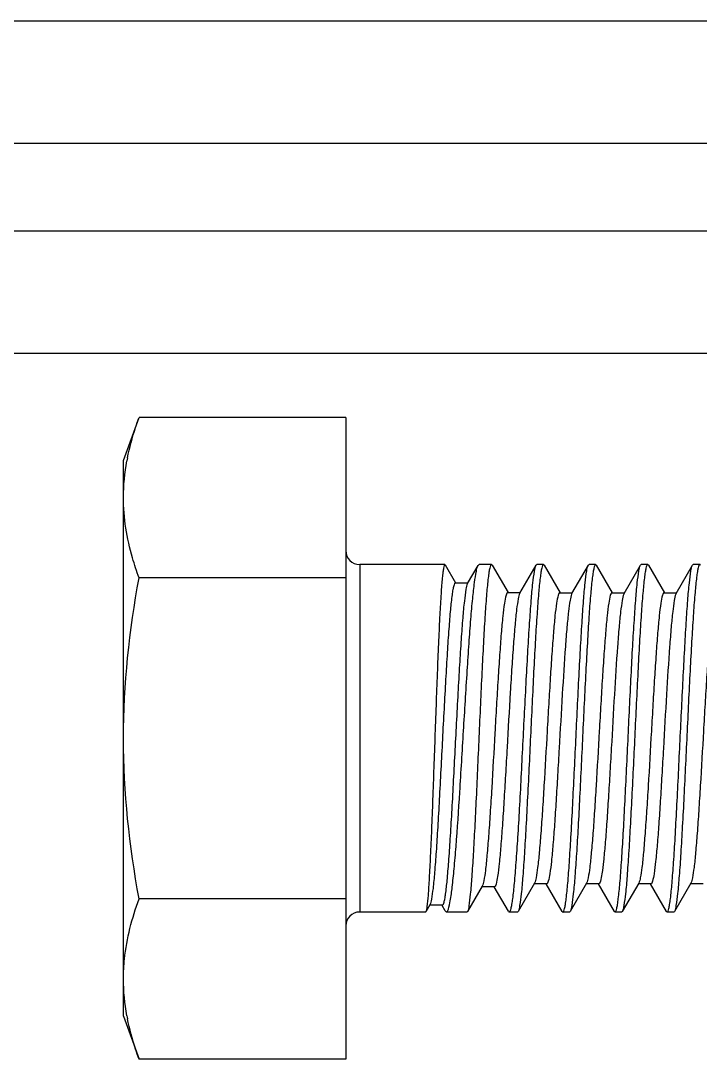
# Model space of a CAD drawing. Extents: x 1247970 to 1725648, y 860327 to 1277876.
# Drawn here: x 1334776.1 to 1334875.7, y 1196594.8 to 1196746.9 of the extents above; entities that cross this region are included whole.
import ezdxf

# ---------------------------------------------------------------- set-up
doc = ezdxf.new("R2010")
doc.units = 0
doc.header["$LTSCALE"] = 1000
doc.header["$MEASUREMENT"] = 0
doc.layers.get('0').update_dxf_attribs({"color": 254})
doc.layers.add('TK', color=4, linetype='Continuous')

# ---------------------------------------------------------------- blocks, each defined once
blk = doc.blocks.new('A$C63786A89')
at = {"linetype": 'Continuous'}
for p, q in [((-2142.64, 4103.17), (2056.65, 4103.17)), ((-1950.37, 4085.23), (1906.23, 4085.23)), ((-1950.37, 4072.41), (1908.41, 4072.41)), ((-1986.26, 4054.46), (1922.29, 4054.46)), ((1774.14, 4038.78), (1776.43, 4045.08)), ((1806.72, 4045.08), (1776.43, 4045.08)), ((1806.72, 4045.08), (1806.72, 3951.04)), ((1774.14, 3957.34), (1774.14, 4038.78)), ((1821.23, 4023.51), (1808.75, 4023.51)), ((1821.23, 4023.51), (1808.75, 4023.51)), ((1808.75, 4023.51), (1808.75, 3972.61)), ((1821.23, 4023.51), (1821.22, 4023.51)), ((1821.29, 4023.46), (1821.23, 4023.51)), ((1821.29, 4023.46), (1822.81, 4020.85)), ((1824.56, 4020.73), (1826.1, 4023.39)), ((1826.1, 4023.39), (1826.25, 4023.51)), ((1828.04, 4023.51), (1826.25, 4023.51)), ((1828.04, 4023.51), (1826.25, 4023.51)), ((1828.04, 4023.51), (1828.03, 4023.51)), ((1828.14, 4023.43), (1828.04, 4023.51)), ((1828.14, 4023.43), (1830.48, 4019.4)), ((1832.21, 4019.3), (1834.6, 4023.42)), ((1834.6, 4023.42), (1834.71, 4023.51)), ((1835.67, 4023.51), (1834.71, 4023.51)), ((1835.67, 4023.51), (1834.71, 4023.51)), ((1835.67, 4023.51), (1835.65, 4023.51)), ((1835.77, 4023.43), (1835.67, 4023.51)), ((1835.77, 4023.43), (1838.12, 4019.39)), ((1839.85, 4019.29), (1842.25, 4023.43)), ((1842.25, 4023.43), (1842.35, 4023.51)), ((1843.3, 4023.51), (1842.35, 4023.51)), ((1843.3, 4023.51), (1842.35, 4023.51)), ((1843.3, 4023.51), (1843.29, 4023.51)), ((1843.4, 4023.43), (1843.3, 4023.51)), ((1843.4, 4023.43), (1845.75, 4019.39)), ((1847.48, 4019.29), (1849.88, 4023.43)), ((1849.88, 4023.43), (1849.98, 4023.51)), ((1850.94, 4023.51), (1849.98, 4023.51)), ((1850.94, 4023.51), (1849.98, 4023.51)), ((1850.94, 4023.51), (1850.93, 4023.51)), ((1851.04, 4023.43), (1850.94, 4023.51)), ((1851.04, 4023.43), (1853.39, 4019.39)), ((1855.12, 4019.29), (1857.52, 4023.43)), ((1857.52, 4023.43), (1857.62, 4023.51)), ((1858.58, 4023.51), (1857.62, 4023.51)), ((1858.58, 4023.51), (1857.62, 4023.51)), ((1858.68, 4023.43), (1858.64, 4023.48)), ((1806.72, 4021.57), (1776.43, 4021.57)), ((1822.76, 4020.83), (1824.62, 4020.83)), ((1830.42, 4019.4), (1832.27, 4019.4)), ((1838.06, 4019.39), (1839.91, 4019.39)), ((1845.69, 4019.39), (1847.54, 4019.39)), ((1853.33, 4019.39), (1855.18, 4019.39)), ((1839.85, 4019.29), (1839.8, 4019.19)), ((1847.48, 4019.29), (1847.43, 4019.19)), ((1855.12, 4019.29), (1855.07, 4019.18)), ((1834.36, 3976.84), (1831.95, 3972.7)), ((1842, 3976.84), (1839.59, 3972.7)), ((1849.63, 3976.84), (1847.22, 3972.7)), ((1857.27, 3976.84), (1854.86, 3972.7)), ((1826.71, 3976.41), (1824.54, 3972.68)), ((1828.5, 3976.31), (1826.65, 3976.31)), ((1830.53, 3972.72), (1828.44, 3976.31)), ((1836.15, 3976.73), (1834.3, 3976.73)), ((1838.43, 3972.7), (1836.09, 3976.73)), ((1843.79, 3976.73), (1841.94, 3976.73)), ((1846.07, 3972.7), (1843.73, 3976.73)), ((1851.42, 3976.73), (1849.57, 3976.73)), ((1853.7, 3972.7), (1851.36, 3976.73)), ((1859.06, 3976.73), (1857.21, 3976.73)), ((1806.72, 3974.55), (1776.43, 3974.55)), ((1818.4, 3972.61), (1808.75, 3972.61)), ((1818.4, 3972.61), (1808.75, 3972.61)), ((1818.44, 3972.65), (1818.4, 3972.61)), ((1819.04, 3973.68), (1818.44, 3972.65)), ((1820.85, 3973.59), (1818.99, 3973.59)), ((1821.27, 3972.76), (1820.81, 3973.57)), ((1821.27, 3972.76), (1821.45, 3972.61)), ((1824.46, 3972.61), (1821.45, 3972.61)), ((1824.46, 3972.61), (1821.45, 3972.61)), ((1824.54, 3972.68), (1824.46, 3972.61)), ((1830.53, 3972.72), (1830.65, 3972.61)), ((1831.85, 3972.61), (1830.65, 3972.61)), ((1831.85, 3972.61), (1830.65, 3972.61)), ((1830.65, 3972.61), (1830.67, 3972.61)), ((1831.95, 3972.7), (1831.85, 3972.61)), ((1838.43, 3972.7), (1838.53, 3972.61)), ((1839.49, 3972.61), (1838.53, 3972.61)), ((1839.49, 3972.61), (1838.53, 3972.61)), ((1838.53, 3972.61), (1838.54, 3972.61)), ((1839.59, 3972.7), (1839.49, 3972.61)), ((1846.07, 3972.7), (1846.17, 3972.61)), ((1847.12, 3972.61), (1846.17, 3972.61)), ((1847.12, 3972.61), (1846.17, 3972.61)), ((1846.17, 3972.61), (1846.18, 3972.61)), ((1847.22, 3972.7), (1847.12, 3972.61)), ((1853.7, 3972.7), (1853.8, 3972.61)), ((1854.76, 3972.61), (1853.8, 3972.61)), ((1854.76, 3972.61), (1853.8, 3972.61)), ((1853.8, 3972.61), (1853.82, 3972.61)), ((1854.86, 3972.7), (1854.76, 3972.61)), ((1774.14, 3957.34), (1776.43, 3951.04)), ((1806.72, 3951.04), (1776.43, 3951.04))]:
    blk.add_line(p, q, dxfattribs=at)
for centre, radius, start, end in [((1807, 4032.69), 32.91, 168.6931, 169.4725), ((1808.75, 4025.55), 2.04, 180, 270), ((1808.75, 3970.57), 2.04, 90, 180), ((1807, 3963.43), 32.9, 190.5275, 191.3035)]:
    blk.add_arc(centre, radius, start, end, dxfattribs=at)
for points, knots in [([(1774.73, 4039.14), (1775.03, 4040.65), (1775.58, 4042.65), (1776.25, 4044.59), (1776.43, 4045.08)], [0, 0, 0, 0, 0.746895, 1, 1, 1, 1]), ([(1776.43, 4021.57), (1776.08, 4022.53), (1774.82, 4026.33), (1774.14, 4030.35), (1774.14, 4033.33)], [0, 0, 0, 0, 0.255696, 1, 1, 1, 1]), ([(1821.22, 4023.51), (1821.16, 4023.5), (1821.1, 4023.28), (1821.01, 4022.93), (1820.93, 4022.31), (1820.84, 4021.49), (1820.75, 4020.44), (1820.62, 4018.65), (1820.47, 4015.95), (1820.3, 4012.25), (1820.12, 4008.02), (1819.95, 4003.43), (1819.78, 3998.64), (1819.61, 3993.83), (1819.44, 3989.18), (1819.28, 3984.85), (1819.11, 3981.01), (1818.95, 3977.79), (1818.79, 3975.33), (1818.67, 3973.77), (1818.54, 3972.98), (1818.49, 3972.73), (1818.44, 3972.65)], [0, 0, 0, 0, 0.003341, 0.010939, 0.022966, 0.039355, 0.059974, 0.084639, 0.145183, 0.218785, 0.302749, 0.393988, 0.489144, 0.584725, 0.67722, 0.763222, 0.839568, 0.903457, 0.952554, 0.985078, 0.99476, 1, 1, 1, 1]), ([(1821.74, 3973.04), (1821.88, 3973.44), (1822.08, 3974.51), (1822.35, 3976.47), (1822.61, 3979.12), (1823, 3983.76), (1823.45, 3990.5), (1823.96, 3999.09), (1824.4, 4006.35), (1824.76, 4011.82), (1825.02, 4015.35), (1825.28, 4018.33), (1825.53, 4020.67), (1825.79, 4022.28), (1825.95, 4023.13), (1826.1, 4023.39)], [0, 0, 0, 0, 0.024851, 0.064429, 0.117626, 0.182805, 0.340627, 0.518099, 0.6929, 0.772338, 0.843044, 0.902787, 0.949703, 0.982372, 1, 1, 1, 1]), ([(1828.03, 4023.51), (1827.97, 4023.5), (1827.87, 4023.29), (1827.78, 4022.93), (1827.67, 4022.32), (1827.51, 4021.09), (1827.32, 4019.03), (1827.1, 4016.02), (1826.89, 4012.35), (1826.67, 4008.16), (1826.46, 4003.6), (1826.24, 3998.84), (1826.03, 3994.06), (1825.82, 3989.42), (1825.61, 3985.09), (1825.4, 3981.24), (1825.19, 3978), (1825.01, 3975.47), (1824.78, 3973.8), (1824.68, 3972.92), (1824.54, 3972.68)], [0, 0, 0, 0, 0.003595, 0.011264, 0.023265, 0.039554, 0.084464, 0.144449, 0.21736, 0.300564, 0.391048, 0.485525, 0.580564, 0.672718, 0.758642, 0.835218, 0.899669, 0.949676, 0.983465, 1, 1, 1, 1]), ([(1830.67, 3972.61), (1830.73, 3972.63), (1830.84, 3972.83), (1830.95, 3973.19), (1831.07, 3973.8), (1831.25, 3975.02), (1831.46, 3977.06), (1831.7, 3980.06), (1831.95, 3983.71), (1832.19, 3987.87), (1832.43, 3992.41), (1832.75, 3998.71), (1833.07, 4004.94), (1833.39, 4010.88), (1833.63, 4014.74), (1833.86, 4018), (1834.07, 4020.55), (1834.32, 4022.26), (1834.45, 4023.16), (1834.6, 4023.42)], [0, 0, 0, 0, 0.003757, 0.011459, 0.023431, 0.039645, 0.084295, 0.143914, 0.216389, 0.299127, 0.389148, 0.483213, 0.6699, 0.755792, 0.832518, 0.897325, 0.947898, 0.982465, 1, 1, 1, 1]), ([(1835.65, 4023.51), (1835.6, 4023.5), (1835.5, 4023.29), (1835.4, 4022.94), (1835.29, 4022.32), (1835.12, 4021.1), (1834.93, 4019.06), (1834.71, 4016.06), (1834.48, 4012.4), (1834.26, 4008.23), (1834.03, 4003.69), (1833.73, 3997.39), (1833.43, 3991.15), (1833.12, 3985.22), (1832.9, 3981.36), (1832.67, 3978.1), (1832.47, 3975.55), (1832.22, 3973.85), (1832.1, 3972.95), (1831.95, 3972.7)], [0, 0, 0, 0, 0.003606, 0.011247, 0.023193, 0.039402, 0.084085, 0.143775, 0.216346, 0.299193, 0.389328, 0.483499, 0.670339, 0.756262, 0.83298, 0.897737, 0.948216, 0.982646, 1, 1, 1, 1]), ([(1838.54, 3972.61), (1838.6, 3972.63), (1838.7, 3972.83), (1838.8, 3973.19), (1838.91, 3973.8), (1839.07, 3975.02), (1839.27, 3977.07), (1839.49, 3980.07), (1839.72, 3983.72), (1839.94, 3987.89), (1840.17, 3992.43), (1840.47, 3998.73), (1840.77, 4004.97), (1841.08, 4010.9), (1841.3, 4014.76), (1841.53, 4018.02), (1841.73, 4020.57), (1841.97, 4022.27), (1842.1, 4023.17), (1842.25, 4023.43)], [0, 0, 0, 0, 0.003609, 0.011254, 0.023202, 0.039414, 0.084098, 0.143785, 0.216347, 0.299182, 0.389307, 0.483468, 0.670283, 0.756201, 0.832921, 0.897684, 0.948173, 0.982621, 1, 1, 1, 1]), ([(1843.29, 4023.51), (1843.23, 4023.5), (1843.14, 4023.29), (1843.04, 4022.94), (1842.93, 4022.32), (1842.76, 4021.1), (1842.56, 4019.05), (1842.34, 4016.06), (1842.12, 4012.4), (1841.89, 4008.23), (1841.66, 4003.69), (1841.36, 3997.39), (1841.07, 3991.15), (1840.76, 3985.22), (1840.53, 3981.35), (1840.3, 3978.1), (1840.1, 3975.55), (1839.86, 3973.85), (1839.73, 3972.95), (1839.59, 3972.7)], [0, 0, 0, 0, 0.003606, 0.011248, 0.023196, 0.039406, 0.08409, 0.14378, 0.216353, 0.299202, 0.389339, 0.483509, 0.670349, 0.756274, 0.832992, 0.897745, 0.94822, 0.982647, 1, 1, 1, 1]), ([(1846.18, 3972.61), (1846.24, 3972.63), (1846.33, 3972.83), (1846.43, 3973.19), (1846.54, 3973.8), (1846.71, 3975.02), (1846.91, 3977.07), (1847.13, 3980.07), (1847.35, 3983.72), (1847.58, 3987.89), (1847.8, 3992.43), (1848.11, 3998.73), (1848.4, 4004.97), (1848.71, 4010.9), (1848.94, 4014.76), (1849.17, 4018.02), (1849.37, 4020.57), (1849.61, 4022.27), (1849.74, 4023.17), (1849.88, 4023.43)], [0, 0, 0, 0, 0.00361, 0.011255, 0.023203, 0.039413, 0.084095, 0.143779, 0.21634, 0.299177, 0.389304, 0.483466, 0.67028, 0.7562, 0.832922, 0.897683, 0.948172, 0.982621, 1, 1, 1, 1]), ([(1850.93, 4023.51), (1850.87, 4023.5), (1850.77, 4023.29), (1850.67, 4022.94), (1850.56, 4022.32), (1850.4, 4021.1), (1850.2, 4019.05), (1849.98, 4016.06), (1849.75, 4012.4), (1849.53, 4008.23), (1849.3, 4003.69), (1849, 3997.39), (1848.7, 3991.15), (1848.39, 3985.22), (1848.17, 3981.36), (1847.94, 3978.1), (1847.74, 3975.55), (1847.49, 3973.85), (1847.37, 3972.95), (1847.22, 3972.7)], [0, 0, 0, 0, 0.003608, 0.011252, 0.023201, 0.039413, 0.084102, 0.143795, 0.216368, 0.299214, 0.389348, 0.483518, 0.670348, 0.756266, 0.832983, 0.897738, 0.948215, 0.982646, 1, 1, 1, 1]), ([(1853.82, 3972.61), (1853.87, 3972.63), (1853.97, 3972.83), (1854.07, 3973.19), (1854.18, 3973.8), (1854.35, 3975.02), (1854.54, 3977.07), (1854.76, 3980.07), (1854.99, 3983.72), (1855.21, 3987.89), (1855.44, 3992.43), (1855.74, 3998.73), (1856.04, 4004.97), (1856.35, 4010.9), (1856.57, 4014.76), (1856.8, 4018.02), (1857, 4020.57), (1857.25, 4022.27), (1857.37, 4023.17), (1857.52, 4023.43)], [0, 0, 0, 0, 0.003613, 0.011263, 0.023216, 0.039432, 0.084123, 0.143814, 0.216379, 0.299214, 0.389334, 0.48349, 0.670297, 0.756209, 0.832924, 0.897683, 0.948172, 0.982621, 1, 1, 1, 1]), ([(1858.58, 4023.51), (1858.52, 4023.51), (1858.41, 4023.32), (1858.32, 4022.99), (1858.21, 4022.4), (1858.04, 4021.2), (1857.85, 4019.18), (1857.62, 4016.2), (1857.4, 4012.56), (1857.17, 4008.4), (1856.94, 4003.85), (1856.72, 3999.1), (1856.49, 3994.3), (1856.26, 3989.65), (1856.03, 3985.3), (1855.81, 3981.41), (1855.58, 3978.14), (1855.37, 3975.57), (1855.13, 3973.86), (1855.01, 3972.95), (1854.86, 3972.7)], [0, 0, 0, 0, 0.00322, 0.0104, 0.021911, 0.037724, 0.081755, 0.140992, 0.213311, 0.2961, 0.386351, 0.480779, 0.575948, 0.668406, 0.754791, 0.831959, 0.897113, 0.947909, 0.982553, 1, 1, 1, 1]), ([(1858.64, 4023.48), (1858.63, 4023.49), (1858.61, 4023.5), (1858.59, 4023.51), (1858.58, 4023.51)], [0, 0, 0, 0, 0.558468, 1, 1, 1, 1]), ([(1822.76, 4020.83), (1822.71, 4020.83), (1822.6, 4020.65), (1822.51, 4020.33), (1822.38, 4019.77), (1822.22, 4018.63), (1822.01, 4016.71), (1821.79, 4013.9), (1821.56, 4010.47), (1821.33, 4006.56), (1821.1, 4002.31), (1820.79, 3996.45), (1820.5, 3990.67), (1820.19, 3985.18), (1819.97, 3981.63), (1819.74, 3978.65), (1819.54, 3976.31), (1819.31, 3974.75), (1819.18, 3973.92), (1819.04, 3973.68)], [0, 0, 0, 0, 0.003453, 0.010902, 0.022763, 0.039014, 0.084102, 0.144511, 0.217944, 0.301623, 0.392412, 0.486951, 0.673489, 0.7588, 0.83473, 0.898664, 0.948459, 0.982524, 1, 1, 1, 1]), ([(1824.56, 4020.73), (1824.41, 4020.48), (1824.28, 4019.6), (1824.03, 4017.94), (1823.82, 4015.48), (1823.59, 4012.37), (1823.36, 4008.7), (1823.05, 4003.11), (1822.75, 3997.29), (1822.44, 3991.43), (1822.22, 3987.27), (1821.99, 3983.47), (1821.77, 3980.16), (1821.55, 3977.47), (1821.36, 3975.66), (1821.2, 3974.58), (1821.09, 3974.06), (1821, 3973.76), (1820.9, 3973.59), (1820.85, 3973.59)], [0, 0, 0, 0, 0.018666, 0.054844, 0.107331, 0.174142, 0.252739, 0.34016, 0.528282, 0.622102, 0.711243, 0.792554, 0.863208, 0.920799, 0.96343, 0.978707, 0.989821, 0.996781, 1, 1, 1, 1]), ([(1830.42, 4019.4), (1830.37, 4019.4), (1830.26, 4019.25), (1830.11, 4018.75), (1829.9, 4017.6), (1829.69, 4015.75), (1829.46, 4013.23), (1829.24, 4010.16), (1829.01, 4006.65), (1828.78, 4002.82), (1828.48, 3997.48), (1828.19, 3992.21), (1827.87, 3987.17), (1827.65, 3983.89), (1827.42, 3981.11), (1827.22, 3978.92), (1826.99, 3977.43), (1826.85, 3976.65), (1826.71, 3976.41)], [0, 0, 0, 0, 0.003527, 0.010833, 0.038211, 0.082176, 0.141245, 0.213301, 0.295738, 0.385567, 0.479533, 0.666283, 0.752354, 0.829384, 0.894647, 0.945862, 0.981304, 1, 1, 1, 1]), ([(1838.06, 4019.39), (1838.01, 4019.39), (1837.9, 4019.24), (1837.75, 4018.75), (1837.54, 4017.62), (1837.33, 4015.8), (1837.11, 4013.32), (1836.89, 4010.3), (1836.66, 4006.84), (1836.44, 4003.05), (1836.13, 3997.78), (1835.84, 3992.55), (1835.53, 3987.56), (1835.3, 3984.29), (1835.08, 3981.53), (1834.87, 3979.34), (1834.64, 3977.86), (1834.5, 3977.07), (1834.36, 3976.84)], [0, 0, 0, 0, 0.003515, 0.010772, 0.037949, 0.081609, 0.140308, 0.211978, 0.294061, 0.383612, 0.477415, 0.664253, 0.750571, 0.827952, 0.893624, 0.945254, 0.981055, 1, 1, 1, 1]), ([(1845.69, 4019.39), (1845.64, 4019.39), (1845.53, 4019.24), (1845.38, 4018.75), (1845.18, 4017.62), (1844.97, 4015.8), (1844.75, 4013.32), (1844.52, 4010.3), (1844.3, 4006.84), (1844.07, 4003.05), (1843.77, 3997.78), (1843.47, 3992.55), (1843.16, 3987.56), (1842.94, 3984.29), (1842.71, 3981.53), (1842.5, 3979.34), (1842.27, 3977.86), (1842.13, 3977.07), (1842, 3976.84)], [0, 0, 0, 0, 0.003515, 0.010772, 0.037949, 0.081609, 0.140308, 0.211978, 0.294061, 0.383612, 0.477415, 0.664253, 0.750571, 0.827952, 0.893624, 0.945254, 0.981055, 1, 1, 1, 1]), ([(1853.33, 4019.39), (1853.28, 4019.39), (1853.17, 4019.24), (1853.02, 4018.75), (1852.81, 4017.62), (1852.61, 4015.8), (1852.38, 4013.32), (1852.16, 4010.3), (1851.93, 4006.84), (1851.71, 4003.05), (1851.4, 3997.78), (1851.11, 3992.55), (1850.8, 3987.56), (1850.57, 3984.29), (1850.35, 3981.53), (1850.14, 3979.34), (1849.91, 3977.86), (1849.77, 3977.07), (1849.63, 3976.84)], [0, 0, 0, 0, 0.003515, 0.010772, 0.037949, 0.081609, 0.140308, 0.211978, 0.294061, 0.383612, 0.477415, 0.664253, 0.750571, 0.827952, 0.893624, 0.945254, 0.981055, 1, 1, 1, 1]), ([(1860.97, 4019.39), (1860.91, 4019.39), (1860.8, 4019.24), (1860.65, 4018.75), (1860.45, 4017.62), (1860.24, 4015.8), (1860.02, 4013.32), (1859.79, 4010.3), (1859.57, 4006.84), (1859.34, 4003.05), (1859.04, 3997.78), (1858.74, 3992.55), (1858.43, 3987.56), (1858.21, 3984.29), (1857.98, 3981.53), (1857.78, 3979.34), (1857.54, 3977.86), (1857.4, 3977.07), (1857.27, 3976.84)], [0, 0, 0, 0, 0.003517, 0.010775, 0.037956, 0.081619, 0.140319, 0.211991, 0.294074, 0.383625, 0.477427, 0.664262, 0.750578, 0.827956, 0.893627, 0.945255, 0.981055, 1, 1, 1, 1]), ([(1832.21, 4019.3), (1832.07, 4019.06), (1831.93, 4018.26), (1831.7, 4016.75), (1831.49, 4014.53), (1831.26, 4011.72), (1831.03, 4008.41), (1830.72, 4003.35), (1830.42, 3998.06), (1830.12, 3992.73), (1829.89, 3988.92), (1829.67, 3985.43), (1829.44, 3982.4), (1829.22, 3979.91), (1829.01, 3978.08), (1828.81, 3976.95), (1828.66, 3976.46), (1828.55, 3976.31), (1828.5, 3976.31)], [0, 0, 0, 0, 0.019043, 0.055063, 0.107001, 0.173025, 0.250754, 0.337372, 0.524516, 0.618282, 0.707667, 0.789473, 0.860794, 0.919118, 0.962435, 0.989361, 0.996538, 1, 1, 1, 1]), ([(1839.8, 4019.19), (1839.68, 4018.9), (1839.53, 4018.04), (1839.31, 4016.44), (1839.09, 4014.18), (1838.77, 4010.14), (1838.41, 4004.21), (1838.05, 3997.93), (1837.75, 3992.72), (1837.53, 3989.01), (1837.31, 3985.61), (1837.09, 3982.66), (1836.86, 3980.23), (1836.66, 3978.46), (1836.46, 3977.36), (1836.31, 3976.88), (1836.2, 3976.73), (1836.15, 3976.73)], [0, 0, 0, 0, 0.022063, 0.06049, 0.11412, 0.18113, 0.345581, 0.531057, 0.623641, 0.711784, 0.792398, 0.862665, 0.920141, 0.962854, 0.989435, 0.996539, 1, 1, 1, 1]), ([(1847.43, 4019.19), (1847.31, 4018.89), (1847.16, 4018.03), (1846.94, 4016.43), (1846.73, 4014.16), (1846.41, 4010.12), (1846.04, 4004.19), (1845.69, 3997.91), (1845.39, 3992.71), (1845.16, 3989), (1844.94, 3985.6), (1844.72, 3982.65), (1844.5, 3980.23), (1844.29, 3978.45), (1844.09, 3977.36), (1843.94, 3976.88), (1843.83, 3976.73), (1843.79, 3976.73)], [0, 0, 0, 0, 0.022202, 0.060746, 0.114464, 0.181532, 0.346016, 0.531431, 0.623962, 0.712042, 0.792591, 0.862796, 0.920218, 0.962889, 0.989444, 0.996541, 1, 1, 1, 1]), ([(1855.07, 4019.18), (1854.95, 4018.89), (1854.79, 4018.02), (1854.57, 4016.41), (1854.36, 4014.15), (1854.04, 4010.1), (1853.68, 4004.17), (1853.32, 3997.89), (1853.02, 3992.69), (1852.8, 3988.98), (1852.58, 3985.59), (1852.36, 3982.64), (1852.13, 3980.23), (1851.93, 3978.45), (1851.73, 3977.36), (1851.58, 3976.88), (1851.47, 3976.73), (1851.42, 3976.73)], [0, 0, 0, 0, 0.022341, 0.061001, 0.114807, 0.181934, 0.346451, 0.531804, 0.624281, 0.7123, 0.792784, 0.862927, 0.920295, 0.962925, 0.989453, 0.996544, 1, 1, 1, 1]), ([(1774.14, 3962.79), (1774.14, 3963.78), (1774.35, 3967.79), (1775.4, 3971.71), (1776.43, 3974.55)], [0, 0, 0, 0, 0.246324, 1, 1, 1, 1]), ([(1821.45, 3972.61), (1821.47, 3972.61), (1821.65, 3972.69), (1821.69, 3972.89), (1821.74, 3973.04)], [0, 0, 0, 0, 0.145776, 1, 1, 1, 1]), ([(1776.43, 3951.04), (1776.25, 3951.53), (1775.58, 3953.48), (1775.03, 3955.47), (1774.73, 3956.98)], [0, 0, 0, 0, 0.253106, 1, 1, 1, 1])]:
    blk.add_open_spline(points, degree=3, knots=knots, dxfattribs=at)
for points in [[(1774.14, 4033.33), (1774.14, 4035.13), (1774.32, 4036.94), (1774.65, 4038.71)], [(1774.14, 3998.06), (1774.14, 4005.94), (1775.02, 4013.83), (1776.43, 4021.57)], [(1776.43, 3974.55), (1775.02, 3982.3), (1774.14, 3990.19), (1774.14, 3998.06)], [(1774.65, 3957.42), (1774.32, 3959.19), (1774.14, 3960.99), (1774.14, 3962.79)]]:
    blk.add_open_spline(points, degree=3, dxfattribs=at)

msp = doc.modelspace()

# ---------------------------------------------------------------- block references
at = {"layer": 'TK'}
msp.add_blockref('A$C63786A89', (1333017.03, 1192643.73, -355), dxfattribs=at)

doc.saveas('drawing.dxf')
